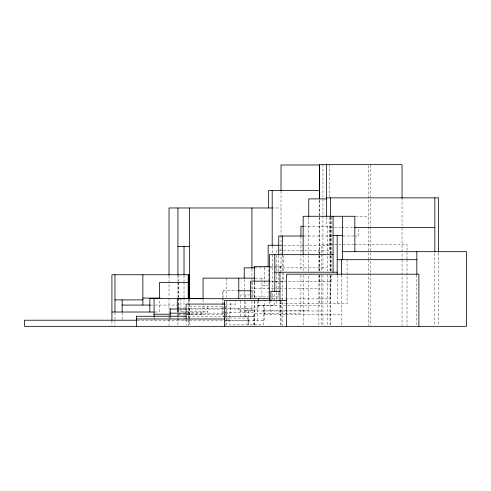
<?xml version="1.0" encoding="UTF-8"?>
<svg xmlns="http://www.w3.org/2000/svg" width="491" height="491" viewBox="0 0 491 491"><rect width="100%" height="100%" fill="white"/><g stroke="black" fill="none" stroke-linecap="round" stroke-linejoin="round"><path stroke-width="0.37" stroke-dasharray="2.46 1.84" d="M271.916 207.975L281.012 207.975M355.705 216.273L368.71 216.273M303.972 226.29L330.609 226.29M341.177 227.572L330.044 227.572L330.044 271.271M341.73 227.572L354.011 227.572M303.745 236.024L332.192 236.024M342.73 236.024L354.097 236.024M354.508 236.024L358.78 236.024L358.78 227.572M354.201 244.371L321.452 244.371L321.452 271.64M354.766 244.371L407.027 244.371L407.027 258.929M279.496 245.267L330.044 245.267M270.694 266.466L282.515 266.466M255.068 267.859L268.325 267.859M269.829 267.859L327.178 267.859M255.068 278.133L264.532 278.133M270.59 281.153L279.318 281.153M280.784 281.153L283.602 281.153L283.602 254.669M272.186 281.361L275.101 281.361M275.482 281.361L331.302 281.361L331.302 275.236M261.93 285.793L268.154 285.793M254.307 288.739L318.905 288.739M238.417 290.531L222.699 290.531L222.699 297.3M251.275 290.782L254.307 290.782M254.307 294.907L240.694 294.907L240.694 297.976M254.307 296.908L268.154 296.908L268.154 267.859M271.775 296.908L278.728 296.908L278.728 292.341M271.873 298.902L285.253 298.902M285.848 298.902L330.253 298.902L330.253 275.322M279.974 303.8L285.216 303.8M285.836 303.8L347.106 303.8L347.106 259.69M225.222 304.076L235.907 304.076L235.907 301.167M150.639 305.077L180.903 305.077M257.437 305.439L319.592 305.439L319.592 275.101M258.456 305.819L274.813 305.819L274.813 291.347M226.376 306.587L189.784 306.587L189.784 317.837M189.446 308.385L223.313 308.385M223.896 308.385L251.938 308.385M186.868 309.023L258.456 309.023L258.456 300.443M263.219 310.404L308.747 310.404L308.747 274.997M245.881 310.625L254.307 310.625M285.253 310.993L238.896 310.993L238.896 308.385M285.842 310.993L321.452 310.993M180.903 311.791L185.297 311.791M185.813 311.791L207.81 311.791M155.082 312.018L159.379 312.018L159.379 298.596M225.148 312.558L253.46 312.558L253.46 324.876M187.261 312.657L201.15 312.657M186.868 313.148L230.586 313.148L230.586 300.443M254.811 313.197L300.922 313.197L300.922 274.696M186.875 314.222L203.053 314.222L203.053 305.341M178.571 314.608L185.175 314.608M185.813 314.608L226.376 314.608M285.216 314.737L264.17 314.737L264.17 300.443M285.958 314.737L341.521 314.737M188.225 316.4L223.313 316.4M223.822 316.4L254.307 316.4M254.307 316.603L223.067 316.603L223.067 298.055M225.099 318.039L248.538 318.039M137.284 320.218L177.294 320.218L177.294 314.222M226.376 320.752L264.532 320.752L264.532 310.404M247.992 320.856L178.859 320.856L178.859 318.591M438.518 252.92L438.518 325.57M434.842 253.196L434.842 325.576M416.828 274.954L416.828 325.57M407.027 259.696L407.027 325.57M402.049 197.861L402.049 258.929M402.049 259.696L402.049 325.57M370.644 164.994L370.644 226.167M370.644 226.934L370.644 272.812M370.644 273.579L370.644 325.57M368.71 165.762L368.71 226.148M368.71 226.903L368.71 258.929M368.71 259.696L368.71 325.57M341.521 274.948L341.521 325.613M337.182 275.224L337.182 303.8M331.302 217.04L331.302 271.406M330.609 217.31L330.609 271.21M330.609 275.04L330.609 325.57M330.253 217.034L330.253 254.939M330.253 255.694L330.253 271.548M330.044 275.095L330.044 325.57M329.756 164.663L329.756 196.688M329.756 217.274L329.756 250.827L276.408 250.827L276.408 254.62M327.178 226.29L327.178 270.897M327.178 274.696L327.178 325.576M326.54 217.157L326.54 226.29M322.961 164.663L322.961 215.248M322.961 216.015L322.961 253.117M322.961 253.878L322.961 271.419M322.961 275.236L322.961 325.576M321.452 274.672L321.452 325.57M319.647 200.279L319.647 215.512M319.647 217.04L319.647 271.406M319.647 275.236L319.647 281.361M319.592 200.408L319.592 254.62M319.592 255.381L319.592 271.308M318.905 250.827L318.905 254.62M318.905 255.375L318.905 271.296M318.905 275.089L318.905 325.57M308.747 217.157L308.747 271.192M303.156 255.43L303.156 271.443M303.156 275.255L303.156 325.576M300.922 236.871L300.922 270.897M282.515 255.05L282.515 325.582M281.012 191.146L281.012 234.704M281.012 235.465L281.012 271.357M281.012 301.136L281.012 325.576M280.447 266.466L280.447 271.609M280.447 301.063L280.447 325.57M279.974 301.603L279.974 314.737M278.728 255.866L278.728 272.554M278.728 273.315L278.728 291.58M276.408 255.375L276.408 291.611M276.408 292.329L276.408 299.522M276.408 301.001L276.408 305.439M272.186 246.194L272.186 298.902M270.891 300.443L270.891 314.737M269.436 301.535L269.436 305.819M264.532 267.859L264.532 285.793M263.262 305.439L263.219 324.876L229.813 324.876L229.813 312.558M261.93 278.133L261.93 296.908M257.437 301.001L257.437 320.752M254.811 282.215L254.811 297.331M254.811 301.106L254.811 324.876M254.307 282.331L254.307 298.596M254.307 301.001L254.307 325.588M252.116 282.638L252.116 298.675M251.938 269.105L251.938 297.374M251.938 301.093L251.938 310.993M248.882 320.752L248.882 324.944M248.538 310.625L248.538 324.944M247.992 318.039L247.992 324.968M245.881 294.907L245.881 297.902M245.881 301.646L245.881 318.039M244.242 279.588L244.242 289.8M244.242 291.298L244.242 297.429M244.242 301.265L244.242 316.603M240.694 301.038L240.694 318.039M228.057 318.039L228.057 320.856M226.376 278.133L226.376 297.3M226.376 301.063L226.376 324.968M225.891 306.587L225.891 325.607M223.067 290.531L223.067 297.3M222.699 298.055L222.699 314.608M207.81 306.587L207.81 314.608M203.053 299.412L203.053 304.598M201.15 311.791L201.15 314.608M189.784 318.591L189.784 324.968M189.446 299.209L189.446 303.027M189.446 303.794L189.446 318.039M188.974 299.694L188.974 319.346M188.974 320.856L188.974 324.968M188.225 298.086L188.225 325.57M186.114 319.721L186.114 325.601M184.015 275.512L184.015 281.589M184.015 282.343L184.015 297.534M184.015 298.295L184.015 318.039M184.015 319.445L184.015 320.856M180.903 298.086L180.903 308.06M180.903 308.808L180.903 312.657M178.859 274.751L178.859 281.552M178.859 282.307L178.859 297.423M178.859 298.184L178.859 308.004M178.859 308.765L178.859 317.83M178.571 282.613L178.571 297.589M178.571 298.338L178.571 312.657M178.006 305.077L178.006 312.657M177.926 275.512L177.926 281.576M177.926 282.337L177.926 297.509M177.926 309.649L177.926 325.576M177.294 309.766L177.294 312.736M170.23 316.247L170.23 320.218M169.806 317.229L169.806 320.218M169.014 275.936L169.014 297.319M169.014 298.086L169.014 325.576M154.076 317.217L154.076 320.218M122.142 312.767L122.142 319.469M114.968 312.693L114.968 319.463M114.968 320.218L114.968 325.57M111.923 321.028L111.923 325.576"/><path stroke-width="0.74" d="M319.647 190.379L268.651 190.379L268.651 207.975M326.54 197.861L438.518 197.861L438.518 252.153M326.54 198.886L308.747 198.886L308.747 216.39M272.186 207.975L169.014 207.975L169.014 275.175M303.205 226.29L300.922 226.29L300.922 236.116M354.508 227.572L434.842 227.572M333.082 235.471L342.405 235.471M303.156 236.024L278.728 236.024L278.728 255.111M279.275 245.267L268.154 245.267L268.154 267.11M177.926 246.445L189.446 246.445M342.405 251.674L466.45 251.674L466.45 326.337L24.55 326.337L24.55 320.218L136.627 320.218M333.082 254.669L269.436 254.669L269.436 300.817M337.182 259.69L416.828 259.69M269.952 266.466L254.307 266.466L254.307 281.153M254.811 267.859L244.242 267.859L244.242 278.133M274.813 272.217L337.182 272.217M254.761 278.133L203.053 278.133L203.053 298.675M269.952 281.153L250.631 281.153L250.631 298.675M188.225 282.613L159.379 282.613L159.379 298.596M238.779 290.782L250.631 290.782M279.974 291.347L270.891 291.347L270.891 300.443M142.875 298.086L160.041 298.086M203.36 298.596L149.835 298.596L149.835 312.018M269.436 298.675L177.294 298.675L177.294 309.023M114.968 299.903L142.875 299.903M286.572 300.443L224.559 300.443L224.559 326.337M224.737 304.076L186.114 304.076L186.114 318.984M122.142 305.077L150.074 305.077M169.806 309.023L186.377 309.023M111.923 312.018L154.076 312.018M170.23 313.148L186.114 313.148M154.076 314.222L169.996 314.222M136.32 316.247L186.114 316.247M136.627 318.984L224.559 318.984M434.842 197.861L434.842 251.674M418.878 326.337L418.878 274.187L286.572 274.187L286.572 326.337M416.828 251.674L416.828 274.187M402.049 197.861L402.049 164.663L319.592 164.663L319.592 198.886M354.852 251.674L354.852 216.273L303.156 216.273L303.156 254.669M342.405 216.273L342.405 259.69M341.521 259.69L341.521 274.187M337.182 235.471L337.182 274.469M333.082 216.273L333.082 272.217M330.609 197.861L330.609 216.562M326.54 164.663L326.54 216.39M319.647 198.757L319.647 164.994L281.012 164.994L281.012 190.379M282.515 236.024L282.515 255.05M279.974 272.217L279.974 300.866M274.813 254.669L274.813 291.347M272.186 190.379L272.186 245.432M258.456 298.675L258.456 300.443M251.938 207.975L251.938 268.338M238.779 278.133L238.779 298.675M189.446 207.975L189.446 298.442M188.974 298.939L188.974 274.751L111.923 274.751L111.923 320.267M188.225 274.751L188.225 298.596M184.015 246.445L184.015 274.751M177.926 207.975L177.926 274.751M170.23 309.023L170.23 316.247M154.076 298.596L154.076 316.468M142.875 274.751L142.875 305.077M136.627 316.247L136.627 326.337M122.142 299.903L122.142 312.018M114.968 274.751L114.968 311.938"/></g></svg>
